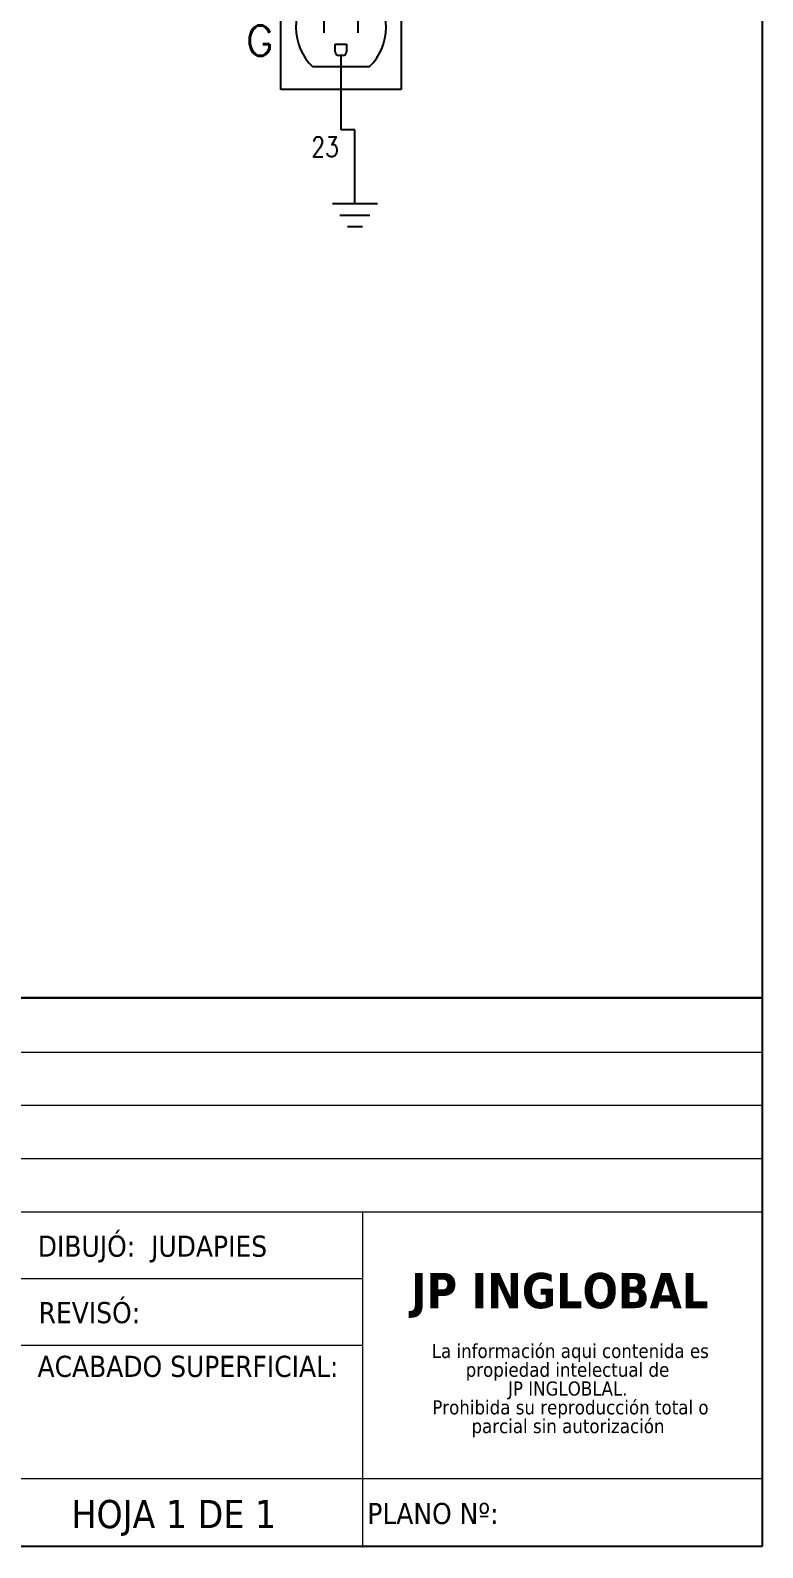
# Model space of a CAD drawing. Header units: millimetres. Extents: x 132.2 to 153, y 110.3 to 126.5.
# Drawn here: x 148.43 to 152.99, y 110.33 to 119.78 of the extents above; entities that cross this region are included whole.
import ezdxf
from ezdxf.enums import TextEntityAlignment as Align

# ---------------------------------------------------------------- set-up
doc = ezdxf.new("R2010")
doc.units = ezdxf.units.MM
doc.linetypes.add('CENTERX2', pattern=[20.32, 12.7, -2.54, 2.54, -2.54])
for name, color, linetype in [('CONTORNO', 179, 'Continuous'), ('SYMS', 7, 'Continuous'), ('TAGS', 250, 'Continuous'), ('WIRES', 7, 'Continuous')]:
    doc.layers.add(name, color=color, linetype=linetype)
for name, color, linetype, true_color in [('DESC', 7, 'Continuous', 0x000000), ('TERMS', 7, 'Continuous', 0x000000), ('WIRENO', 7, 'Continuous', 0x000000)]:
    doc.layers.add(name, color=color, linetype=linetype, true_color=true_color)
doc.styles.add('SLDTEXTSTYLE0', font='tahoma.ttf')
doc.styles.add('SLDTEXTSTYLE1', font='')
doc.styles.add('WD', font='romans.shx')
doc.styles.get('SLDTEXTSTYLE1').set_extended_font_data('Tahoma', bold=True)

# ---------------------------------------------------------------- blocks, each defined once
blk = doc.blocks.new('SW_NOTE_2')
at = {"layer": 'CONTORNO', "color": 0, "char_height": 1.0583, "attachment_point": 2, "style": 'SLDTEXTSTYLE0'}
for s, insert in [('La información aqui contenida es ', (10.29, 1.34)), ('propiedad intelectual de', (10.08, -0.07)), ('JP INGLOBLAL.', (10.1, -1.48)), ('Prohibida su reproducción total o ', (10.3, -2.89)), ('parcial sin autorización', (10.12, -4.3))]:
    blk.add_mtext(s, dxfattribs=dict(at, insert=insert))
blk = doc.blocks.new('HCN1RDUP')
for p, q in [((-0.25, 0.2188), (0.25, 0.2188)), ((-0.25, -0.6562), (-0.25, 0.2188)), ((0.25, 0.2188), (0.25, -0.6562)), ((0.117, 0.1404), (-0.117, 0.1404)), ((-0.0711, 0.071), (-0.0711, -0.0461)), ((0.0695, 0.071), (0.0695, -0.0461)), ((-0.0242, -0.093), (0.0226, -0.093)), ((-0.0242, -0.1249), (-0.0242, -0.093)), ((0.0226, -0.093), (0.0226, -0.1249)), ((0.117, -0.1872), (-0.117, -0.1872)), ((0.0076, -0.1399), (-0.0092, -0.1399)), ((0.117, -0.2346), (-0.117, -0.2346)), ((-0.0711, -0.304), (-0.0711, -0.4211)), ((0.0695, -0.304), (0.0695, -0.4211)), ((-0.0242, -0.468), (0.0226, -0.468)), ((-0.0242, -0.4999), (-0.0242, -0.468)), ((0.0226, -0.468), (0.0226, -0.4999)), ((0.117, -0.5622), (-0.117, -0.5622)), ((0.0076, -0.5149), (-0.0092, -0.5149)), ((0.25, -0.6562), (-0.25, -0.6562))]:
    blk.add_line(p, q)
for centre, radius, start, end in [((0.039, -0.0234), 0.2262, 133.60282, 226.39718), ((-0.039, -0.0234), 0.2262, 313.60282, 46.39718), ((-0.0092, -0.1249), 0.015, 180, 270), ((0.0076, -0.1249), 0.015, 270, 0), ((0.039, -0.3984), 0.2262, 133.60282, 226.39718), ((-0.039, -0.3984), 0.2262, 313.60282, 46.39718), ((-0.0092, -0.4999), 0.015, 180, 270), ((0.0076, -0.4999), 0.015, 270, 0)]:
    blk.add_arc(centre, radius, start, end)
at = {"style": 'WD'}
for tag, width, p in [('INST', 0.7, (0, 1.0446)), ('LOC', 0.7, (0, 0.875)), ('DESC1', 0.7, (0, 0.7187)), ('DESC2', 0.7, (0, 0.5625)), ('RATING1', 0.9, (0, 0.4062))]:
    blk.add_attdef(tag, text='', height=0.125, dxfattribs=dict(at, width=width)).set_placement(p, align=Align.CENTER)
blk.add_attdef('TAG1', text='', height=0.125, dxfattribs=at).set_placement((0, 0.25), align=Align.CENTER)
for tag, p, height, flags in [('FAMILY', (0.2047, 0.1523), 0.01, 9), ('X4TERM01', (-0.1875, 0), 0.0125, 1), ('X1TERM02', (0.1875, 0), 0.0125, 1), ('X8TERM03', (0.0003, -0.1404), 0.0125, 1), ('X4TERM04', (-0.1875, -0.375), 0.0125, 1), ('X1TERM05', (0.1875, -0.375), 0.0125, 1), ('X8TERM06', (0.0003, -0.5154), 0.0125, 1)]:
    blk.add_attdef(tag, p, '', height=height, dxfattribs=dict(at, flags=flags))
at = {"linetype": 'Continuous', "style": 'WD', "flags": 9}
for tag, p in [('ASSYCODE', (0.23, 0.0714)), ('MFG', (0.2278, 0.0887)), ('CAT', (0.2297, 0.1082))]:
    blk.add_attdef(tag, text='', height=0.01, dxfattribs=at).set_placement(p, align=Align.CENTER)
at = {"linetype": 'Continuous', "style": 'WD', "flags": 8}
for tag, p in [('TERM01', (-0.2812, -0.0158)), ('TERM04', (-0.2812, -0.3907))]:
    blk.add_attdef(tag, text='', height=0.125, dxfattribs=at).set_placement(p, align=Align.TOP_RIGHT)
for tag, p in [('TERM02', (0.2812, -0.0158)), ('TERM05', (0.2812, -0.3907)), ('TERM06', (0.0802, -0.5866))]:
    blk.add_attdef(tag, text='', height=0.125, dxfattribs=at).set_placement(p, align=Align.TOP_LEFT)
blk = doc.blocks.new('VGND2')
for p, q in [((0.09375, 0), (-0.09375, 0)), ((-0.0625, -0.046875), (0.0625, -0.046875)), ((-0.03125, -0.09375), (0.03125, -0.09375))]:
    blk.add_line(p, q)
at = {"style": 'WD', "flags": 1}
blk.add_attdef('X2TERM01', (0, 0), '', height=0.01, dxfattribs=at)
blk = doc.blocks.new('WD_WNV')
at = {"style": 'WD', "flags": 1}
for tag, p in [('W01USER', (-0.0625, 0.0938)), ('W02USER', (-0.0625, 0.0859)), ('W03USER', (-0.0625, 0.0781)), ('W04USER', (-0.0625, 0.0703)), ('W05USER', (-0.0625, 0.0625)), ('W06USER', (-0.0625, 0.0547)), ('W07USER', (-0.0625, 0.0469)), ('W08USER', (-0.0625, 0.0391)), ('W09USER', (-0.0625, 0.0312)), ('W10USER', (-0.0625, 0.0234))]:
    blk.add_attdef(tag, text='', height=0.005, dxfattribs=at).set_placement(p, align=Align.CENTER)
at = {"linetype": 'Continuous', "style": 'WD', "width": 0.8}
blk.add_attdef('WIRENO', text='', height=0.125, dxfattribs=at).set_placement((-0.05, 0), align=Align.MIDDLE_RIGHT)

msp = doc.modelspace()

# ---------------------------------------------------------------- linework, layer by layer
at = {"color": 7, "linetype": 'Continuous'}
for p, q in [((152.9873, 110.3362), (152.9873, 126.5212)), ((132.2373, 110.3362), (152.9873, 110.3362))]:
    msp.add_line(p, q, dxfattribs=at)
at = {"color": 7, "linetype": 'Continuous', "lineweight": 30}
msp.add_line((152.9873, 113.7536), (142.1937, 113.7536), dxfattribs=at)
at = {"color": 7, "linetype": 'CENTERX2', "lineweight": 0}
for p in [(152.9873, 113.7536), (142.1937, 110.3362)]:
    msp.add_line(p, (152.9873, 110.3362), dxfattribs=at)
at = {"color": 7, "linetype": 'Continuous', "lineweight": 0}
for p, q in [((152.9873, 113.413), (144.6043, 113.413)), ((152.9873, 113.081), (144.6043, 113.081)), ((152.9873, 112.749), (144.6043, 112.749)), ((152.9873, 112.417), (142.1973, 112.417)), ((150.4973, 112.417), (150.4973, 110.3276)), ((150.4973, 112.002), (144.2723, 112.002)), ((150.4973, 111.587), (142.1968, 111.587)), ((152.9873, 110.757), (142.1968, 110.757))]:
    msp.add_line(p, q, dxfattribs=at)
at = {"layer": 'WIRES', "linetype": 'ByBlock', "lineweight": 25}
for p, q in [((150.363, 119.16), (150.363, 119.6221)), ((150.4493, 119.16), (150.363, 119.16)), ((150.4493, 118.6979), (150.4493, 119.16))]:
    msp.add_line(p, q, dxfattribs=at)

# ---------------------------------------------------------------- block references
at = {"layer": 'CONTORNO', "color": 7, "xscale": 0.083, "yscale": 0.083, "zscale": 0.083}
msp.add_blockref('SW_NOTE_2', (150.9358, 111.4857), dxfattribs=at)
at = {"layer": 'SYMS'}
ref = msp.add_blockref('HCN1RDUP', (150.3626, 120.3952), dxfattribs=dict(at, xscale=1.5, yscale=1.5, zscale=1.5))
ref.add_attrib('TERM04', 'G', dxfattribs={"layer": 'TERMS', "linetype": 'Continuous', "height": 0.1875, "style": 'WD', "flags": 8}).set_placement((149.9407, 119.8091), align=Align.TOP_RIGHT)
ref.add_attrib('TERM01', 'L', dxfattribs={"layer": 'TERMS', "linetype": 'Continuous', "height": 0.1875, "style": 'WD', "flags": 8}).set_placement((149.9407, 120.3716), align=Align.TOP_RIGHT)
ref.add_attrib('TERM02', 'N', dxfattribs={"layer": 'TERMS', "linetype": 'Continuous', "height": 0.1875, "style": 'WD', "flags": 8}).set_placement((150.7845, 120.3716), align=Align.TOP_LEFT)
ref.add_attrib('DESC2', '110V', dxfattribs={"layer": 'DESC', "height": 0.1875, "style": 'WD', "width": 0.7}).set_placement((150.3626, 121.239), align=Align.CENTER)
ref.add_attrib('DESC1', 'TOMA', dxfattribs={"layer": 'DESC', "height": 0.1875, "style": 'WD', "width": 0.7}).set_placement((150.3626, 121.4733), align=Align.CENTER)
ref.add_attrib('TAG1', 'RECPT1', dxfattribs={"layer": 'TAGS', "height": 0.1875, "style": 'WD'}).set_placement((150.3626, 120.7702), align=Align.CENTER)
at = {"layer": 'SYMS', "linetype": 'ByBlock', "lineweight": 25, "xscale": 1.5, "yscale": 1.5, "zscale": 1.5}
msp.add_blockref('VGND2', (150.4493, 118.6979), dxfattribs=at)
at = {"layer": 'WIRENO', "linetype": 'ByBlock', "lineweight": 25}
ref = msp.add_blockref('WD_WNV', (150.363, 119.3448), dxfattribs=at)
ref.add_attrib('WIRENO', '23', dxfattribs={"linetype": 'Continuous', "height": 0.125, "style": 'WD', "width": 0.8}).set_placement((150.3491, 119.0535), align=Align.MIDDLE_RIGHT)

# ---------------------------------------------------------------- texts
at = {"color": 7, "linetype": 'Continuous', "lineweight": 0, "attachment_point": 1, "style": 'SLDTEXTSTYLE0'}
for s, insert, char_height in [('REVISÓ:', (148.4804, 111.8578), 0.13176), ('HOJA 1 DE 1', (148.6848, 110.6248), 0.175683), ('PLANO Nº:', (150.5265, 110.6064), 0.13176)]:
    msp.add_mtext(s, dxfattribs=dict(at, insert=insert, char_height=char_height))
at = {"layer": 'CONTORNO', "color": 7, "char_height": 0.131763, "attachment_point": 1, "style": 'SLDTEXTSTYLE0'}
for s, insert in [('DIBUJÓ:  JUDAPIES', (148.4749, 112.2717)), ('ACABADO SUPERFICIAL:', (148.4735, 111.523))]:
    msp.add_mtext(s, dxfattribs=dict(at, insert=insert))
at = {"layer": 'CONTORNO', "insert": (150.7988, 112.0389), "char_height": 0.219604, "attachment_point": 1, "style": 'SLDTEXTSTYLE1'}
msp.add_mtext('JP INGLOBAL', dxfattribs=at)

doc.saveas('drawing.dxf')
